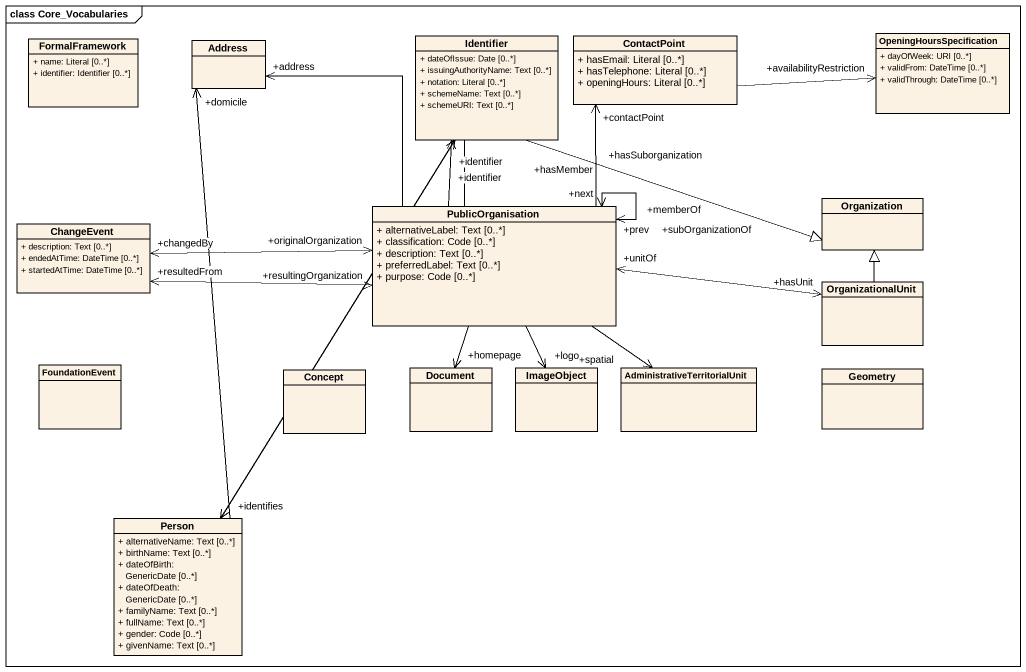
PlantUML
@startuml
mainframe class Core_Vocabularies
hide circle
hide empty members
skinparam classAttributeIconSize 0
class FormalFramework {
  + name: Literal [0..*]
  + identifier: Identifier [0..*]
}
class Address
class Identifier {
  + dateOfIssue: Date [0..*]
  + issuingAuthorityName: Text [0..*]
  + notation: Literal [0..*]
  + schemeName: Text [0..*]
  + schemeURI: Text [0..*]
}
class ContactPoint {
  + hasEmail: Literal [0..*]
  + hasTelephone: Literal [0..*]
  + openingHours: Literal [0..*]
}
class OpeningHoursSpecification {
  + dayOfWeek: URI [0..*]
  + validFrom: DateTime [0..*]
  + validThrough: DateTime [0..*]
}
class ChangeEvent {
  + description: Text [0..*]
  + endedAtTime: DateTime [0..*]
  + startedAtTime: DateTime [0..*]
}
class PublicOrganisation {
  + alternativeLabel: Text [0..*]
  + classification: Code [0..*]
  + description: Text [0..*]
  + preferredLabel: Text [0..*]
  + purpose: Code [0..*]
}
class Organization
class OrganizationalUnit
class FoundationEvent
class Concept
class Document
class ImageObject
class "AdministrativeTerritorialUnit" as AdministrativeTerritorialUni
class Geometry
class "Person" as Person_ {
  + alternativeName: Text [0..*]
  + birthName: Text [0..*]
  + dateOfBirth: GenericDate [0..*]
  + dateOfDeath: GenericDate [0..*]
  + familyName: Text [0..*]
  + fullName: Text [0..*]
  + gender: Code [0..*]
  + givenName: Text [0..*]
}
Identifier --> "+identifies" Person_
ContactPoint -right-> "+availabilityRestriction" OpeningHoursSpecification
ChangeEvent "+changedBy" <-right-> "+originalOrganization" PublicOrganisation
PublicOrganisation -up-> "+address" Address
PublicOrganisation -up-> "+identifier" Identifier
PublicOrganisation -up-> "+contactPoint" ContactPoint
PublicOrganisation "+resultingOrganization" <-left-> "+resultedFrom" ChangeEvent
PublicOrganisation "+prev" <--> "+next" PublicOrganisation
PublicOrganisation "+memberOf" <--> "+hasMember" PublicOrganisation
PublicOrganisation "+subOrganizationOf" <--> "+hasSuborganization" PublicOrganisation
PublicOrganisation -right-|> Organization
PublicOrganisation "+unitOf" <-right-> "+hasUnit" OrganizationalUnit
PublicOrganisation --> "+homepage" Document
PublicOrganisation --> "+logo" ImageObject
PublicOrganisation --> "+spatial" AdministrativeTerritorialUni
OrganizationalUnit -up-|> Organization
Person_ -up-> "+domicile" Address
Person_ -up-> "+identifier" Identifier
@enduml
